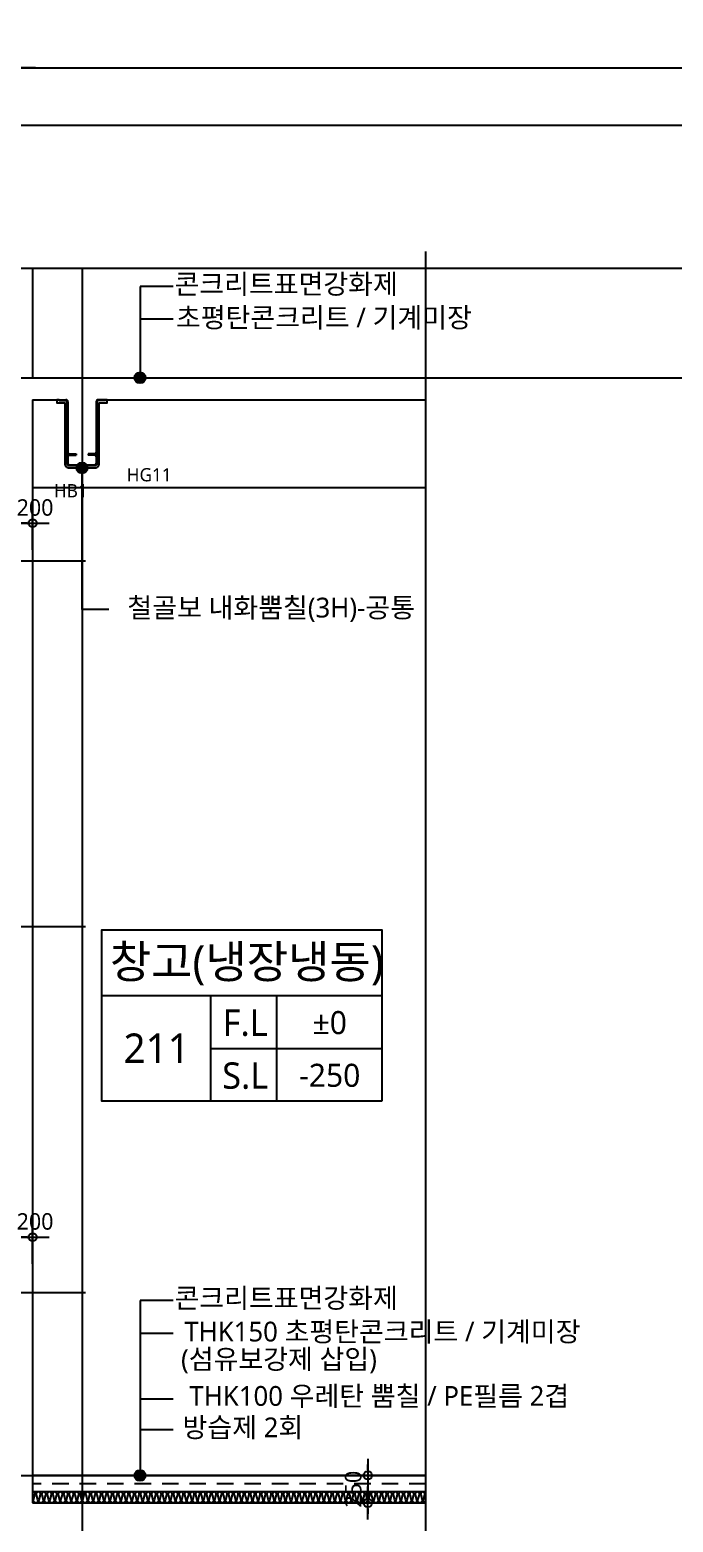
# Model space of a CAD drawing. Header units: millimetres. Extents: x -27671 to 122165, y 825 to 42056.
# Drawn here: x 83244 to 89100, y 27306 to 40900 of the extents above; entities that cross this region are included whole.
import ezdxf
from ezdxf.enums import TextEntityAlignment as Align

# ---------------------------------------------------------------- set-up
doc = ezdxf.new("R2010")
doc.units = ezdxf.units.MM
doc.header["$LTSCALE"] = 100
doc.header["$MEASUREMENT"] = 0
doc.header["$PDSIZE"] = -10
doc.linetypes.add('CEN', pattern=[62, 60, -1, 0, -1])
doc.linetypes.add('HID', pattern=[2.5, 1.5, -1])
doc.layers.get('0').update_dxf_attribs({"linetype": 'CONTINUOUS'})
doc.layers.get('Defpoints').update_dxf_attribs({"color": 171, "linetype": 'CONTINUOUS'})
for name, color, linetype in [('CEN(ST)', 1, 'CEN'), ('CON', 2, 'CONTINUOUS'), ('FIN', 8, 'CONTINUOUS'), ('HAN', 9, 'CONTINUOUS'), ('HF', 3, 'CONTINUOUS'), ('LED', 7, 'CONTINUOUS'), ('NDIM', 7, 'CONTINUOUS'), ('SYM', 7, 'CONTINUOUS'), ('TEXT(MIN)', 7, 'CONTINUOUS'), ('TEXT(노트)', 7, 'CONTINUOUS'), ('TEXT(실명)', 3, 'CONTINUOUS'), ('TEXT-기입', 6, 'CONTINUOUS'), ('TITLE', 7, 'CONTINUOUS'), ('wire-meshes', 1, 'CONTINUOUS')]:
    doc.layers.add(name, color=color, linetype=linetype)
doc.styles.add('CGS', font='cgse', dxfattribs={"bigfont": 'cgs'})
doc.styles.add('나눔바른고딕', font='NanumBarunGothic.ttf')
doc.dimstyles.new('NDIM 1200', dxfattribs={"dimscale": 75, "dimtxt": 3, "dimasz": 1, "dimexe": 2, "dimexo": 2, "dimgap": 1, "dimtad": 1, "dimdec": 0, "dimdsep": 46, "dimtxsty": 'CGS', "dimblk": 'DOT0', "dimcen": 1, "dimdle": 8, "dimclrd": 256, "dimclre": 256, "dimclrt": 256, "dimadec": 0, "dimazin": 0, "dimtfac": 1, "dimtdec": 0, "dimtix": 1, "dimtmove": 2, "dimatfit": 3, "dimldrblk": 'DOT0', "dimfxl": 1, "dimtolj": 1, "dimtzin": 0, "dimlwd": -1, "dimlwe": -1, "dimarcsym": 0})

# ---------------------------------------------------------------- blocks, each defined once
blk = doc.blocks.new('DOT0')
blk.add_line((-3, 0), (3, 0))
at = {"color": 6}
blk.add_circle((0, 0), 0.75, dxfattribs=at)
blk = doc.blocks.new('*D142')
at = {"layer": 'Defpoints', "color": 0, "ltscale": 0.4, "transparency": 16777216}
for p in [(83069, 40556), (77269, 38731), (83069, 38731)]:
    blk.add_point(p, dxfattribs=at)
at = {"layer": 'NDIM', "ltscale": 0.4, "transparency": 16777216}
for p, q in [((77269, 38881), (77269, 40706)), ((83069, 38881), (83069, 40706)), ((77344, 40556), (82994, 40556))]:
    blk.add_line(p, q, dxfattribs=at)
at = {"layer": 'NDIM', "ltscale": 0.4, "transparency": 16777216, "xscale": 75, "yscale": 75, "zscale": 75, "rotation": 180}
blk.add_blockref('DOT0', (77269, 40556), dxfattribs=at)
at = {"layer": 'NDIM', "ltscale": 0.4, "transparency": 16777216, "xscale": 75, "yscale": 75, "zscale": 75}
blk.add_blockref('DOT0', (83069, 40556), dxfattribs=at)
at = {"layer": 'NDIM', "ltscale": 0.4, "transparency": 16777216, "insert": (80169, 40753), "char_height": 225, "attachment_point": 5, "style": '나눔바른고딕'}
blk.add_mtext('\\A1;5800', dxfattribs=at)
blk = doc.blocks.new('*U228')
at = {"layer": 'Defpoints'}
blk.add_point((0, 0), dxfattribs=at)
at = {"layer": 'HF'}
for p, q in [((-209, 0), (-147, 0)), ((-209, 0), (-209, -6)), ((209, 0), (147, 0)), ((209, 0), (209, -6)), ((-209, -6), (-147, -6)), ((-135, -18), (-135, -482)), ((-129, -18), (-129, -482)), ((129, -18), (129, -482)), ((135, -18), (135, -482)), ((209, -6), (147, -6)), ((-135, -518), (-135, -582)), ((-129, -518), (-129, -582)), ((-117, -494), (-55, -494)), ((-117, -500), (-55, -500)), ((-117, -506), (-55, -506)), ((-55, -494), (-55, -500)), ((-55, -500), (-55, -506)), ((117, -494), (55, -494)), ((55, -494), (55, -500)), ((117, -500), (55, -500)), ((55, -500), (55, -506)), ((117, -506), (55, -506)), ((129, -518), (129, -582)), ((135, -518), (135, -582)), ((-117, -594), (117, -594)), ((-117, -600), (117, -600))]:
    blk.add_line(p, q, dxfattribs=at)
for centre, radius, start, end in [((-147, -18), 18, 360, 450), ((147, -18), 18, 90, 180), ((-147, -18), 12, 360, 450), ((147, -18), 12, 90, 180), ((-117, -482), 18, 180, 270), ((-117, -518), 18, 90, 180), ((-117, -482), 12, 180, 270), ((-117, -518), 12, 90, 180), ((117, -482), 12, 270, 360), ((117, -482), 18, 270, 360), ((117, -518), 18, 0, 90), ((117, -518), 12, 0, 90), ((-117, -582), 18, 180, 270), ((-117, -582), 12, 180, 270), ((117, -582), 12, 270, 360), ((117, -582), 18, 270, 360)]:
    blk.add_arc(centre, radius, start, end, dxfattribs=at)
blk = doc.blocks.new('A$C51E23882')
at = {"layer": 'TITLE'}
blk.add_lwpolyline([(8500, 0), (0, 0), (0, 5200), (8500, 5200)], close=True, dxfattribs=at)
for points in [[(8500, 3200), (0, 3200)], [(3300, 3200), (3300, 0)], [(5300, 3200), (5300, 0)], [(3300, 1600), (8500, 1600)]]:
    blk.add_lwpolyline(points, dxfattribs=at)
at = {"layer": 'TITLE', "style": '나눔바른고딕'}
for s, p in [('F.L', (4352, 2378)), ('S.L', (4352, 778))]:
    blk.add_text(s, height=800, dxfattribs=at).set_placement(p, align=Align.MIDDLE)
blk = doc.blocks.new('*D235')
at = {"layer": 'Defpoints', "color": 0, "ltscale": 0.4, "transparency": 16777216}
for p in [(83269, 36406), (83069, 36064), (83269, 36064)]:
    blk.add_point(p, dxfattribs=at)
at = {"layer": 'NDIM', "ltscale": 0.4, "transparency": 16777216}
for p, q in [((83069, 36164), (83069, 36506)), ((83269, 36164), (83269, 36506)), ((83119, 36406), (83219, 36406))]:
    blk.add_line(p, q, dxfattribs=at)
at = {"layer": 'NDIM', "ltscale": 0.4, "transparency": 16777216, "xscale": 50, "yscale": 50, "zscale": 50, "rotation": 180}
blk.add_blockref('DOT0', (83069, 36406), dxfattribs=at)
at = {"layer": 'NDIM', "ltscale": 0.4, "transparency": 16777216, "xscale": 50, "yscale": 50, "zscale": 50}
blk.add_blockref('DOT0', (83269, 36406), dxfattribs=at)
at = {"layer": 'NDIM', "ltscale": 0.4, "transparency": 16777216, "insert": (83291, 36548), "char_height": 150, "attachment_point": 5, "style": '나눔바른고딕'}
blk.add_mtext('\\A1;200', dxfattribs=at)
blk = doc.blocks.new('*D242')
at = {"layer": 'Defpoints', "color": 0, "ltscale": 0.4, "transparency": 16777216}
for p in [(83269, 29902), (83069, 29560), (83269, 29560)]:
    blk.add_point(p, dxfattribs=at)
at = {"layer": 'NDIM', "ltscale": 0.4, "transparency": 16777216}
for p, q in [((83069, 29660), (83069, 30002)), ((83269, 29660), (83269, 30002)), ((83119, 29902), (83219, 29902))]:
    blk.add_line(p, q, dxfattribs=at)
at = {"layer": 'NDIM', "ltscale": 0.4, "transparency": 16777216, "xscale": 50, "yscale": 50, "zscale": 50, "rotation": 180}
blk.add_blockref('DOT0', (83069, 29902), dxfattribs=at)
at = {"layer": 'NDIM', "ltscale": 0.4, "transparency": 16777216, "xscale": 50, "yscale": 50, "zscale": 50}
blk.add_blockref('DOT0', (83269, 29902), dxfattribs=at)
at = {"layer": 'NDIM', "ltscale": 0.4, "transparency": 16777216, "insert": (83291, 30044), "char_height": 150, "attachment_point": 5, "style": '나눔바른고딕'}
blk.add_mtext('\\A1;200', dxfattribs=at)
blk = doc.blocks.new('*D403')
at = {"layer": 'Defpoints', "color": 0, "ltscale": 0.4, "transparency": 16777216}
for p in [(86662, 27731), (86320, 27481), (86662, 27481)]:
    blk.add_point(p, dxfattribs=at)
at = {"layer": 'NDIM', "ltscale": 0.4, "transparency": 16777216}
for p, q in [((86320, 27781), (86320, 27831)), ((86562, 27731), (86220, 27731)), ((86320, 27731), (86320, 27481)), ((86562, 27481), (86220, 27481)), ((86320, 27431), (86320, 27381))]:
    blk.add_line(p, q, dxfattribs=at)
at = {"layer": 'NDIM', "ltscale": 0.4, "transparency": 16777216, "xscale": 50, "yscale": 50, "zscale": 50}
for p, rotation in [((86320, 27731), 270), ((86320, 27481), 90)]:
    blk.add_blockref('DOT0', p, dxfattribs=dict(at, rotation=rotation))
at = {"layer": 'NDIM', "ltscale": 0.4, "transparency": 16777216, "insert": (86188, 27606), "char_height": 150, "attachment_point": 5, "rotation": 90, "style": '나눔바른고딕'}
blk.add_mtext('\\A1;250', dxfattribs=at)

msp = doc.modelspace()

# ---------------------------------------------------------------- hatches: boundary and pattern name
at = {"ltscale": 10000}
h = msp.add_hatch(color=256, dxfattribs=at)
h.dxf.hatch_style = 1
edge = h.paths.add_edge_path()
edge.add_arc((84246.8, 37730.6), 50, 0, 360)
h = msp.add_hatch(color=256, dxfattribs=at)
h.dxf.hatch_style = 1
edge = h.paths.add_edge_path()
edge.add_arc((84246.8, 37730.6), 50, 0, 360)
h = msp.add_hatch(color=256, dxfattribs=at)
h.dxf.hatch_style = 1
edge = h.paths.add_edge_path()
edge.add_arc((83718.8, 36909.6), 50, 360, 720, ccw=False)
h = msp.add_hatch(color=256, dxfattribs=at)
h.dxf.hatch_style = 1
edge = h.paths.add_edge_path()
edge.add_arc((84246.8, 27730.6), 50, 0, 360)

# ---------------------------------------------------------------- linework, layer by layer
at = {"layer": 'CEN(ST)', "ltscale": 10000}
for p, q in [((83718.8, 38730.6), (83718.8, 15996)), ((72202.3, 37730.6), (86847.1, 37730.6)), ((72371.5, 36063.9), (83750.5, 36063.9)), ((72371.5, 32730.6), (83750.5, 32730.6)), ((72371.5, 29397.2), (83750.5, 29397.2)), ((72202.3, 27730.6), (86847.1, 27730.6))]:
    msp.add_line(p, q, dxfattribs=at)
at = {"layer": 'CON', "ltscale": 10000}
for p, q in [((83268.8, 38730.6), (83268.8, 37730.6)), ((83268.8, 37530.6), (83268.8, 27480.6))]:
    msp.add_line(p, q, dxfattribs=at)
at = {"layer": 'CON', "ltscale": 0.1}
for p, q in [((83268.8, 37730.6), (86847.1, 37730.6)), ((83268.8, 27480.6), (86847.1, 27480.6))]:
    msp.add_line(p, q, dxfattribs=at)
for points in [[(83268.8, 37530.6), (83571.8, 37530.6)], [(83865.8, 37530.6), (86847.1, 37530.6)]]:
    msp.add_lwpolyline(points, dxfattribs=at)
at = {"layer": 'Defpoints', "ltscale": 10000}
for p, q in [((63075, 40555.6), (116325, 40555.6)), ((63075, 40030.6), (116325, 40030.6)), ((63075, 38730.6), (116325, 38730.6)), ((63075, 37730.6), (116325, 37730.6))]:
    msp.add_line(p, q, dxfattribs=at)
at = {"layer": 'FIN', "ltscale": 10000}
msp.add_line((86847.1, 27730.6), (83268.8, 27730.6), dxfattribs=at)
msp.add_lwpolyline([(83927.8, 37530.6), (83927.8, 37524.6), (83865.8, 37524.6, 0.4142136), (83853.8, 37512.6), (83853.8, 36948.6, -0.4142136), (83835.8, 36930.6), (83601.8, 36930.6, -0.4142136), (83583.8, 36948.6), (83583.8, 37512.6, 0.4142136), (83571.8, 37524.6), (83509.8, 37524.6), (83509.8, 37530.6), (83488.8, 37530.6), (83488.8, 37503.6), (83562.8, 37503.6), (83562.8, 36948.6, 0.4142136), (83601.8, 36909.6), (83835.8, 36909.6, 0.4142136), (83874.8, 36948.6), (83874.8, 37503.6), (83948.8, 37503.6), (83948.8, 37530.6)], format="xyb", close=True, dxfattribs=at)
msp.add_lwpolyline([(86847.1, 27580.6), (83268.8, 27580.6)], dxfattribs=at)
at = {"layer": 'FIN', "ltscale": 1000}
for points in [[(84845.8, 27480.6, -0.5248557), (84827.1, 27507.7), (84839.5, 27553.5, 1.4491979), (84802.1, 27553.5), (84814.5, 27507.7, -0.5248557), (84795.8, 27480.6, -0.5248557), (84777.1, 27507.7), (84789.5, 27553.5, 1.4491979), (84752.1, 27553.5), (84764.5, 27507.7, -0.5248557), (84745.8, 27480.6, -0.5248557), (84727.1, 27507.7), (84739.5, 27553.5, 1.4491979), (84702.1, 27553.5), (84714.5, 27507.7, -0.5248557), (84695.8, 27480.6, -0.5248557), (84677.1, 27507.7), (84689.5, 27553.5, 1.4491979), (84652.1, 27553.5), (84664.5, 27507.7, -0.5248557), (84645.8, 27480.6, -0.5248557), (84627.1, 27507.7), (84639.5, 27553.5, 1.4491979), (84602.1, 27553.5), (84614.5, 27507.7, -0.5248557), (84595.8, 27480.6, -0.5248557), (84577.1, 27507.7), (84589.5, 27553.5, 1.4491979), (84552.1, 27553.5), (84564.5, 27507.7, -0.5248557), (84545.8, 27480.6, -0.5248557), (84527.1, 27507.7), (84539.5, 27553.5, 1.4491979), (84502.1, 27553.5), (84514.5, 27507.7, -0.5248557), (84495.8, 27480.6, -0.5248557), (84477.1, 27507.7), (84489.5, 27553.5, 1.4491979), (84452.1, 27553.5), (84464.5, 27507.7, -0.5248557), (84445.8, 27480.6, -0.5248557), (84427.1, 27507.7), (84439.5, 27553.5, 1.4491979), (84402.1, 27553.5), (84414.5, 27507.7, -0.5248557), (84395.8, 27480.6, -0.5248557), (84377.1, 27507.7), (84389.5, 27553.5, 1.4491979), (84352.1, 27553.5), (84364.5, 27507.7, -0.5248557), (84345.8, 27480.6, -0.5248557), (84327.1, 27507.7), (84339.5, 27553.5, 1.4491979), (84302.1, 27553.5), (84314.5, 27507.7, -0.5248557), (84295.8, 27480.6, -0.5248557), (84277.1, 27507.7), (84289.5, 27553.5, 1.4491979), (84252.1, 27553.5), (84264.5, 27507.7, -0.5248557), (84245.8, 27480.6, -0.5248557), (84227.1, 27507.7), (84239.5, 27553.5, 1.4491979), (84202.1, 27553.5), (84214.5, 27507.7, -0.5248557), (84195.8, 27480.6, -0.5248557), (84177.1, 27507.7), (84189.5, 27553.5, 1.4491979), (84152.1, 27553.5), (84164.5, 27507.7, -0.5248557), (84145.8, 27480.6, -0.5248557), (84127.1, 27507.7), (84139.5, 27553.5, 1.4491979), (84102.1, 27553.5), (84114.5, 27507.7, -0.5248557), (84095.8, 27480.6, -0.5248557), (84077.1, 27507.7), (84089.5, 27553.5, 1.4491979), (84052.1, 27553.5), (84064.5, 27507.7, -0.5248557), (84045.8, 27480.6, -0.5248557), (84027.1, 27507.7), (84039.5, 27553.5, 1.4491979), (84002.1, 27553.5), (84014.5, 27507.7, -0.5248557), (83995.8, 27480.6, -0.5248557), (83977.1, 27507.7), (83989.5, 27553.5, 1.4491979), (83952.1, 27553.5), (83964.5, 27507.7, -0.5248557), (83945.8, 27480.6, -0.5248557), (83927.1, 27507.7), (83939.5, 27553.5, 1.4491979), (83902.1, 27553.5), (83914.5, 27507.7, -0.5248557), (83895.8, 27480.6, -0.5248557), (83877.1, 27507.7), (83889.5, 27553.5, 1.4491979), (83852.1, 27553.5), (83864.5, 27507.7, -0.5248557), (83845.8, 27480.6, -0.5248557), (83827.1, 27507.7), (83839.5, 27553.5, 1.4491979), (83802.1, 27553.5), (83814.5, 27507.7, -0.5248557), (83795.8, 27480.6, -0.5248557), (83777.1, 27507.7), (83789.5, 27553.5, 1.4491979), (83752.1, 27553.5), (83764.5, 27507.7, -0.5248557), (83745.8, 27480.6, -0.5248557), (83727.1, 27507.7), (83739.5, 27553.5, 1.4491979), (83702.1, 27553.5), (83714.5, 27507.7, -0.5248557), (83695.8, 27480.6, -0.5248557), (83677.1, 27507.7), (83689.5, 27553.5, 1.4491979), (83652.1, 27553.5), (83664.5, 27507.7, -0.5248557), (83645.8, 27480.6, -0.5248557), (83627.1, 27507.7), (83639.5, 27553.5, 1.4491979), (83602.1, 27553.5), (83614.5, 27507.7, -0.5248557), (83595.8, 27480.6, -0.5248557), (83577.1, 27507.7), (83589.5, 27553.5, 1.4491979), (83552.1, 27553.5), (83564.5, 27507.7, -0.5248557), (83545.8, 27480.6, -0.5248557), (83527.1, 27507.7), (83539.5, 27553.5, 1.4491979), (83502.1, 27553.5), (83514.5, 27507.7, -0.5248557), (83495.8, 27480.6, -0.5248557), (83477.1, 27507.7), (83489.5, 27553.5, 1.4491979), (83452.1, 27553.5), (83464.5, 27507.7, -0.5248557), (83445.8, 27480.6, -0.5248557), (83427.1, 27507.7), (83439.5, 27553.5, 1.4491979), (83402.1, 27553.5), (83414.5, 27507.7, -0.5248557), (83395.8, 27480.6, -0.5248557), (83377.1, 27507.7), (83389.5, 27553.5, 1.4491979), (83352.1, 27553.5), (83364.5, 27507.7, -0.5248557), (83345.8, 27480.6, -0.5248557), (83327.1, 27507.7), (83339.5, 27553.5, 1.4491979), (83302.1, 27553.5), (83314.5, 27507.7, -0.5248557), (83295.8, 27480.6, -0.5248557), (83277.1, 27507.7), (83289.5, 27553.5, 0.5579241), (83268.8, 27580.5, 0.5579241)], [(86445.8, 27480.6, -0.5248557), (86427.1, 27507.7), (86439.5, 27553.5, 1.4491979), (86402.1, 27553.5), (86414.5, 27507.7, -0.5248557), (86395.8, 27480.6, -0.5248557), (86377.1, 27507.7), (86389.5, 27553.5, 1.4491979), (86352.1, 27553.5), (86364.5, 27507.7, -0.5248557), (86345.8, 27480.6, -0.5248557), (86327.1, 27507.7), (86339.5, 27553.5, 1.4491979), (86302.1, 27553.5), (86314.5, 27507.7, -0.5248557), (86295.8, 27480.6, -0.5248557), (86277.1, 27507.7), (86289.5, 27553.5, 1.4491979), (86252.1, 27553.5), (86264.5, 27507.7, -0.5248557), (86245.8, 27480.6, -0.5248557), (86227.1, 27507.7), (86239.5, 27553.5, 1.4491979), (86202.1, 27553.5), (86214.5, 27507.7, -0.5248557), (86195.8, 27480.6, -0.5248557), (86177.1, 27507.7), (86189.5, 27553.5, 1.4491979), (86152.1, 27553.5), (86164.5, 27507.7, -0.5248557), (86145.8, 27480.6, -0.5248557), (86127.1, 27507.7), (86139.5, 27553.5, 1.4491979), (86102.1, 27553.5), (86114.5, 27507.7, -0.5248557), (86095.8, 27480.6, -0.5248557), (86077.1, 27507.7), (86089.5, 27553.5, 1.4491979), (86052.1, 27553.5), (86064.5, 27507.7, -0.5248557), (86045.8, 27480.6, -0.5248557), (86027.1, 27507.7), (86039.5, 27553.5, 1.4491979), (86002.1, 27553.5), (86014.5, 27507.7, -0.5248557), (85995.8, 27480.6, -0.5248557), (85977.1, 27507.7), (85989.5, 27553.5, 1.4491979), (85952.1, 27553.5), (85964.5, 27507.7, -0.5248557), (85945.8, 27480.6, -0.5248557), (85927.1, 27507.7), (85939.5, 27553.5, 1.4491979), (85902.1, 27553.5), (85914.5, 27507.7, -0.5248557), (85895.8, 27480.6, -0.5248557), (85877.1, 27507.7), (85889.5, 27553.5, 1.4491979), (85852.1, 27553.5), (85864.5, 27507.7, -0.5248557), (85845.8, 27480.6, -0.5248557), (85827.1, 27507.7), (85839.5, 27553.5, 1.4491979), (85802.1, 27553.5), (85814.5, 27507.7, -0.5248557), (85795.8, 27480.6, -0.5248557), (85777.1, 27507.7), (85789.5, 27553.5, 1.4491979), (85752.1, 27553.5), (85764.5, 27507.7, -0.5248557), (85745.8, 27480.6, -0.5248557), (85727.1, 27507.7), (85739.5, 27553.5, 1.4491979), (85702.1, 27553.5), (85714.5, 27507.7, -0.5248557), (85695.8, 27480.6, -0.5248557), (85677.1, 27507.7), (85689.5, 27553.5, 1.4491979), (85652.1, 27553.5), (85664.5, 27507.7, -0.5248557), (85645.8, 27480.6, -0.5248557), (85627.1, 27507.7), (85639.5, 27553.5, 1.4491979), (85602.1, 27553.5), (85614.5, 27507.7, -0.5248557), (85595.8, 27480.6, -0.5248557), (85577.1, 27507.7), (85589.5, 27553.5, 1.4491979), (85552.1, 27553.5), (85564.5, 27507.7, -0.5248557), (85545.8, 27480.6, -0.5248557), (85527.1, 27507.7), (85539.5, 27553.5, 1.4491979), (85502.1, 27553.5), (85514.5, 27507.7, -0.5248557), (85495.8, 27480.6, -0.5248557), (85477.1, 27507.7), (85489.5, 27553.5, 1.4491979), (85452.1, 27553.5), (85464.5, 27507.7, -0.5248557), (85445.8, 27480.6, -0.5248557), (85427.1, 27507.7), (85439.5, 27553.5, 1.4491979), (85402.1, 27553.5), (85414.5, 27507.7, -0.5248557), (85395.8, 27480.6, -0.5248557), (85377.1, 27507.7), (85389.5, 27553.5, 1.4491979), (85352.1, 27553.5), (85364.5, 27507.7, -0.5248557), (85345.8, 27480.6, -0.5248557), (85327.1, 27507.7), (85339.5, 27553.5, 1.4491979), (85302.1, 27553.5), (85314.5, 27507.7, -0.5248557), (85295.8, 27480.6, -0.5248557), (85277.1, 27507.7), (85289.5, 27553.5, 1.4491979), (85252.1, 27553.5), (85264.5, 27507.7, -0.5248557), (85245.8, 27480.6, -0.5248557), (85227.1, 27507.7), (85239.5, 27553.5, 1.4491979), (85202.1, 27553.5), (85214.5, 27507.7, -0.5248557), (85195.8, 27480.6, -0.5248557), (85177.1, 27507.7), (85189.5, 27553.5, 1.4491979), (85152.1, 27553.5), (85164.5, 27507.7, -0.5248557), (85145.8, 27480.6, -0.5248557), (85127.1, 27507.7), (85139.5, 27553.5, 1.4491979), (85102.1, 27553.5), (85114.5, 27507.7, -0.5248557), (85095.8, 27480.6, -0.5248557), (85077.1, 27507.7), (85089.5, 27553.5, 1.4491979), (85052.1, 27553.5), (85064.5, 27507.7, -0.5248557), (85045.8, 27480.6, -0.5248557), (85027.1, 27507.7), (85039.5, 27553.5, 1.4491979), (85002.1, 27553.5), (85014.5, 27507.7, -0.5248557), (84995.8, 27480.6, -0.5248557), (84977.1, 27507.7), (84989.5, 27553.5, 1.4491979), (84952.1, 27553.5), (84964.5, 27507.7, -0.5248557), (84945.8, 27480.6, -0.5248557), (84927.1, 27507.7), (84939.5, 27553.5, 1.4491979), (84902.1, 27553.5), (84914.5, 27507.7, -0.5248557), (84895.8, 27480.6, -0.5248557), (84877.1, 27507.7), (84889.5, 27553.5, 1.4491979), (84852.1, 27553.5), (84864.5, 27507.7, -0.5248557), (84845.8, 27480.6)], [(86847.1, 27480.6, -0.0159977), (86845.8, 27480.6, -0.5248557), (86827.1, 27507.7), (86839.5, 27553.5, 1.4491979), (86802.1, 27553.5), (86814.5, 27507.7, -0.5248557), (86795.8, 27480.6, -0.5248557), (86777.1, 27507.7), (86789.5, 27553.5, 1.4491979), (86752.1, 27553.5), (86764.5, 27507.7, -0.5248557), (86745.8, 27480.6, -0.5248557), (86727.1, 27507.7), (86739.5, 27553.5, 1.4491979), (86702.1, 27553.5), (86714.5, 27507.7, -0.5248557), (86695.8, 27480.6, -0.5248557), (86677.1, 27507.7), (86689.5, 27553.5, 1.4491979), (86652.1, 27553.5), (86664.5, 27507.7, -0.5248557), (86645.8, 27480.6, -0.5248557), (86627.1, 27507.7), (86639.5, 27553.5, 1.4491979), (86602.1, 27553.5), (86614.5, 27507.7, -0.5248557), (86595.8, 27480.6, -0.5248557), (86577.1, 27507.7), (86589.5, 27553.5, 1.4491979), (86552.1, 27553.5), (86564.5, 27507.7, -0.5248557), (86545.8, 27480.6, -0.5248557), (86527.1, 27507.7), (86539.5, 27553.5, 1.4491979), (86502.1, 27553.5), (86514.5, 27507.7, -0.5248557), (86495.8, 27480.6, -0.5248557), (86477.1, 27507.7), (86489.5, 27553.5, 1.4491979), (86452.1, 27553.5), (86464.5, 27507.7, -0.5248557), (86445.8, 27480.6)]]:
    msp.add_lwpolyline(points, format="xyb", dxfattribs=at)
at = {"layer": 'HAN', "ltscale": 10000}
msp.add_lwpolyline([(83268.8, 36730.6), (86847.1, 36730.6)], dxfattribs=at)
at = {"layer": 'LED', "ltscale": 10000}
for p, q in [((84546.8, 38561.4), (84246.8, 38561.4)), ((84246.8, 38561.4), (84246.8, 37730.6)), ((84546.8, 38561.4), (84246.8, 38561.4)), ((84246.8, 38561.4), (84246.8, 37730.6)), ((84546.8, 38263.6), (84246.8, 38263.6)), ((84546.8, 38263.6), (84246.8, 38263.6)), ((83718.8, 35619.6), (83718.8, 36909.6)), ((83961.5, 35619.6), (83718.8, 35619.6)), ((84546.8, 29323.4), (84246.8, 29323.4)), ((84246.8, 29323.4), (84246.8, 27730.6)), ((84546.8, 29025.7), (84246.8, 29025.7)), ((84546.8, 28424.7), (84246.8, 28424.7)), ((84546.8, 28145.3), (84246.8, 28145.3))]:
    msp.add_line(p, q, dxfattribs=at)
for centre in [(84246.8, 37730.6), (84246.8, 37730.6), (83718.8, 36909.6), (84246.8, 27730.6)]:
    msp.add_circle(centre, 50, dxfattribs=at)
at = {"layer": 'SYM', "ltscale": 10000}
for points in [[(72202.3, 38730.6), (79678.3, 38730.6), (79658, 38648.1), (79779.5, 38813.1), (79759.3, 38730.6), (87243.5, 38730.6)], [(86847.1, 2825), (86847.1, 22015.1), (86764.6, 21994.8), (86929.6, 22116.3), (86847.1, 22096.1), (86847.1, 38880.6)]]:
    msp.add_lwpolyline(points, dxfattribs=at)
at = {"layer": 'wire-meshes', "linetype": 'HID'}
msp.add_lwpolyline([(86847.1, 27655.6), (83268.8, 27655.6)], dxfattribs=at)

# ---------------------------------------------------------------- block references
at = {"xscale": 0.3, "yscale": 0.3, "zscale": 0.3}
msp.add_blockref('A$C51E23882', (83898.7, 31140.1), dxfattribs=at)
at = {"layer": 'HF'}
msp.add_blockref('*U228', (83718.8, 37530.6), dxfattribs=at)

# ---------------------------------------------------------------- texts
at = {"layer": 'TEXT(MIN)', "style": '나눔바른고딕'}
for s, p in [('콘크리트표면강화제', (86593.3, 38585.2)), ('콘크리트표면강화제', (86593.3, 38585.2)), ('초평탄콘크리트 / 기계미장', (87267.4, 38279.7)), ('초평탄콘크리트 / 기계미장', (87267.4, 38279.7)), ('콘크리트표면강화제', (86593.3, 29347.2)), ('THK150 초평탄콘크리트 / 기계미장', (88256.1, 29041.7)), ('(섬유보강제 삽입)', (86403, 28790.9)), ('THK100 우레탄 뿜칠 / PE필름 2겹', (88153.2, 28455.4)), ('방습제 2회', (85732.6, 28169))]:
    msp.add_text(s, height=180, dxfattribs=at).set_placement(p, align=Align.MIDDLE_RIGHT)
msp.add_text('철골보 내화뿜칠(3H)-공통', height=180, rotation=360, dxfattribs=at).set_placement((86749.8, 35637.2), align=Align.MIDDLE_RIGHT)
at = {"layer": 'TEXT(노트)', "style": '나눔바른고딕'}
for s, p in [('HG11', (84126.1, 36847.3)), ('HB1', (83463.5, 36702))]:
    msp.add_text(s, height=120, dxfattribs=at).set_placement(p, align=Align.MIDDLE_LEFT)
at = {"layer": 'TEXT(실명)', "style": '나눔바른고딕'}
msp.add_text('창고(냉장냉동)', height=300, dxfattribs=at).set_placement((85218.2, 32398.4), align=Align.MIDDLE)
at = {"layer": 'TEXT-기입', "style": '나눔바른고딕'}
for s, height, p in [('±0', 210, (85973.6, 31856.5)), ('211', 270, (84398, 31624.1)), ('-250', 210, (85973.6, 31376.5))]:
    msp.add_text(s, height=height, dxfattribs=at).set_placement(p, align=Align.MIDDLE)

# ---------------------------------------------------------------- dimensions: what is measured, and where the dimension line sits
at = {"layer": 'NDIM', "ltscale": 0.4}
dim = msp.add_linear_dim(base=(83068.8, 40555.6), p1=(77268.8, 38730.6), p2=(83068.8, 38730.6), dimstyle='NDIM 1200', override={"dimtxsty": '나눔바른고딕'}, dxfattribs=at)
dim.commit()
dim.dimension.update_dxf_attribs({"geometry": '*D142', "text_midpoint": (80168.8, 40752.7)})
for base, p1, p2, picture, middle in [((83268.8, 36405.7), (83068.8, 36063.9), (83268.8, 36063.9), '*D235', (83290.8, 36547.6)), ((83268.8, 29901.8), (83068.8, 29560), (83268.8, 29560), '*D242', (83290.8, 30043.6))]:
    dim = msp.add_linear_dim(base=base, p1=p1, p2=p2, dimstyle='NDIM 1200', override={"dimscale": 50, "dimtxsty": '나눔바른고딕'}, dxfattribs=at)
    dim.commit()
    dim.dimension.update_dxf_attribs({"geometry": picture, "text_midpoint": middle, "dimtype": 160})
dim = msp.add_linear_dim(base=(86319.7, 27480.6), p1=(86661.5, 27730.6), p2=(86661.5, 27480.6), angle=270, dimstyle='NDIM 1200', override={"dimscale": 50, "dimtxsty": '나눔바른고딕'}, dxfattribs=at)
dim.commit()
dim.dimension.update_dxf_attribs({"geometry": '*D403', "text_midpoint": (86188.3, 27605.6)})

doc.saveas('drawing.dxf')
